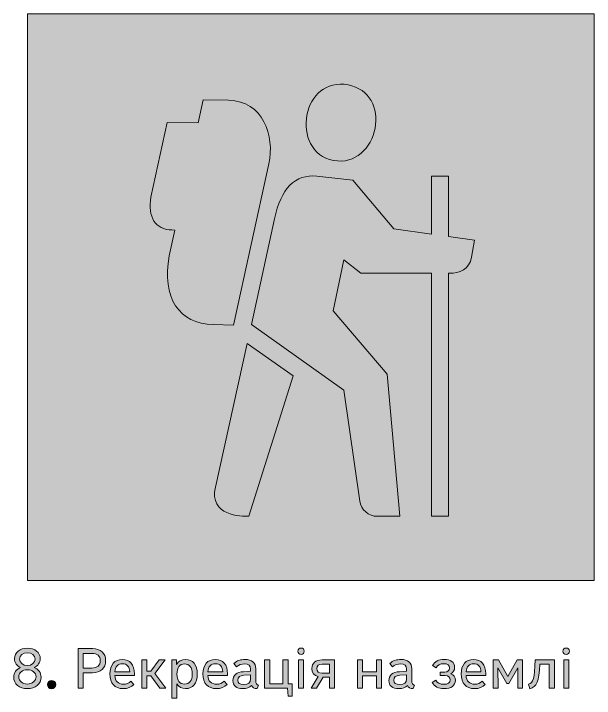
# Model space of a CAD drawing. Header units: millimetres. Extents: x -1334 to 1514, y -1037 to 10.
# Drawn here: x -388.7 to -286.3, y -110.8 to 10 of the extents above; entities that cross this region are included whole.
import ezdxf

# ---------------------------------------------------------------- set-up
doc = ezdxf.new("R2010")
doc.units = ezdxf.units.MM
doc.header["$MEASUREMENT"] = 0
doc.layers.add('bg', color=7, linetype='Continuous', lineweight=0)
doc.layers.add('icons', color=7, linetype='Continuous', lineweight=0)

# ---------------------------------------------------------------- blocks, each defined once
blk = doc.blocks.new('Block_41')
at = {"layer": 'icons', "true_color": 0x231f20, "transparency": 33554687}
h = blk.add_hatch(color=250, dxfattribs=at)
h.dxf.hatch_style = 2
edge = h.paths.add_edge_path()
edge.add_spline(control_points=[(-386.31, -105.01), (-385.52, -105.01), (-384.94, -104.52), (-384.94, -103.87), (-384.94, -103.22), (-385.53, -102.75), (-386.31, -102.75), (-387.1, -102.75), (-387.68, -103.22), (-387.68, -103.87), (-387.68, -104.52), (-387.09, -105.01), (-386.31, -105.01)], knot_values=[0, 0, 0, 0, 1, 1, 1, 2, 2, 2, 3, 3, 3, 4, 4, 4, 4], degree=3, periodic=0)
edge = h.paths.add_edge_path()
edge.add_spline(control_points=[(-386.3, -108.28), (-385.44, -108.28), (-384.79, -107.74), (-384.79, -106.99), (-384.79, -106.28), (-385.43, -105.76), (-386.31, -105.76), (-387.19, -105.76), (-387.83, -106.28), (-387.83, -107), (-387.83, -107.74), (-387.18, -108.28), (-386.3, -108.28)], knot_values=[0, 0, 0, 0, 1, 1, 1, 2, 2, 2, 3, 3, 3, 4, 4, 4, 4], degree=3, periodic=0)
edge = h.paths.add_edge_path()
edge.add_spline(control_points=[(-386.31, -109.09), (-387.71, -109.09), (-388.73, -108.24), (-388.73, -107.08), (-388.73, -106.3), (-388.24, -105.63), (-387.5, -105.37), (-388.16, -105.11), (-388.58, -104.51), (-388.58, -103.82), (-388.58, -102.74), (-387.62, -101.95), (-386.31, -101.95), (-385.01, -101.95), (-384.04, -102.73), (-384.04, -103.8), (-384.04, -104.48), (-384.47, -105.1), (-385.12, -105.36), (-384.38, -105.62), (-383.89, -106.29), (-383.89, -107.08), (-383.89, -108.24), (-384.92, -109.09), (-386.31, -109.09)], knot_values=[0, 0, 0, 0, 1, 1, 1, 2, 2, 2, 3, 3, 3, 4, 4, 4, 5, 5, 5, 6, 6, 6, 7, 7, 7, 8, 8, 8, 8], degree=3, periodic=0)
h = blk.add_hatch(color=250, dxfattribs=at)
h.dxf.hatch_style = 2
edge = h.paths.add_edge_path()
edge.add_spline(control_points=[(-374.95, -102.88), (-374.95, -102.88), (-376.44, -102.88), (-376.44, -102.88), (-376.44, -102.88), (-376.44, -105.46), (-376.44, -105.46), (-376.44, -105.46), (-374.94, -105.46), (-374.94, -105.46), (-373.99, -105.46), (-373.46, -104.99), (-373.46, -104.15), (-373.46, -103.33), (-373.99, -102.88), (-374.95, -102.88)], knot_values=[0, 0, 0, 0, 1, 1, 1, 2, 2, 2, 3, 3, 3, 4, 4, 4, 5, 5, 5, 5], degree=3, periodic=0)
edge = h.paths.add_edge_path()
edge.add_spline(control_points=[(-376.44, -109.01), (-376.44, -109.01), (-377.38, -109.01), (-377.38, -109.01), (-377.38, -109.01), (-377.38, -102.03), (-377.38, -102.03), (-377.38, -102.03), (-374.82, -102.03), (-374.82, -102.03), (-373.4, -102.03), (-372.5, -102.85), (-372.5, -104.15), (-372.5, -105.47), (-373.41, -106.31), (-374.82, -106.31), (-374.82, -106.31), (-376.44, -106.31), (-376.44, -106.31), (-376.44, -106.31), (-376.44, -109.01), (-376.44, -109.01)], knot_values=[0, 0, 0, 0, 1, 1, 1, 2, 2, 2, 3, 3, 3, 4, 4, 4, 5, 5, 5, 6, 6, 6, 7, 7, 7, 7], degree=3, periodic=0)
h = blk.add_hatch(color=250, dxfattribs=at)
h.dxf.hatch_style = 2
edge = h.paths.add_edge_path()
edge.add_spline(control_points=[(-337.59, -109.01), (-337.59, -109.01), (-338.48, -109.01), (-338.48, -109.01), (-338.48, -109.01), (-338.48, -104.02), (-338.48, -104.02), (-338.48, -104.02), (-337.59, -104.02), (-337.59, -104.02), (-337.59, -104.02), (-337.59, -109.01), (-337.59, -109.01)], knot_values=[0, 0, 0, 0, 1, 1, 1, 2, 2, 2, 3, 3, 3, 4, 4, 4, 4], degree=3, periodic=0)
edge = h.paths.add_edge_path()
edge.add_spline(control_points=[(-338.03, -101.93), (-337.7, -101.93), (-337.47, -102.17), (-337.47, -102.5), (-337.47, -102.83), (-337.7, -103.08), (-338.03, -103.08), (-338.36, -103.08), (-338.61, -102.83), (-338.61, -102.5), (-338.61, -102.17), (-338.36, -101.93), (-338.03, -101.93)], knot_values=[0, 0, 0, 0, 1, 1, 1, 2, 2, 2, 3, 3, 3, 4, 4, 4, 4], degree=3, periodic=0)
h = blk.add_hatch(color=250, dxfattribs=at)
h.dxf.hatch_style = 2
edge = h.paths.add_edge_path()
edge.add_spline(control_points=[(-290.79, -109.01), (-290.79, -109.01), (-291.69, -109.01), (-291.69, -109.01), (-291.69, -109.01), (-291.69, -104.02), (-291.69, -104.02), (-291.69, -104.02), (-290.79, -104.02), (-290.79, -104.02), (-290.79, -104.02), (-290.79, -109.01), (-290.79, -109.01)], knot_values=[0, 0, 0, 0, 1, 1, 1, 2, 2, 2, 3, 3, 3, 4, 4, 4, 4], degree=3, periodic=0)
edge = h.paths.add_edge_path()
edge.add_spline(control_points=[(-291.24, -101.93), (-290.91, -101.93), (-290.67, -102.17), (-290.67, -102.5), (-290.67, -102.83), (-290.91, -103.08), (-291.24, -103.08), (-291.57, -103.08), (-291.82, -102.83), (-291.82, -102.5), (-291.82, -102.17), (-291.57, -101.93), (-291.24, -101.93)], knot_values=[0, 0, 0, 0, 1, 1, 1, 2, 2, 2, 3, 3, 3, 4, 4, 4, 4], degree=3, periodic=0)
h = blk.add_hatch(color=250, dxfattribs=at)
h.dxf.hatch_style = 2
edge = h.paths.add_edge_path()
edge.add_spline(control_points=[(-370.88, -106.13), (-370.88, -106.13), (-368.26, -106.13), (-368.26, -106.13), (-368.3, -105.21), (-368.77, -104.69), (-369.54, -104.69), (-370.33, -104.69), (-370.82, -105.21), (-370.88, -106.13)], knot_values=[0, 0, 0, 0, 1, 1, 1, 2, 2, 2, 3, 3, 3, 3], degree=3, periodic=0)
edge = h.paths.add_edge_path()
edge.add_spline(control_points=[(-371.76, -106.5), (-371.76, -104.9), (-370.95, -103.94), (-369.57, -103.94), (-368.2, -103.94), (-367.43, -104.87), (-367.43, -106.49), (-367.43, -106.49), (-367.43, -106.77), (-367.43, -106.77), (-367.43, -106.77), (-370.88, -106.77), (-370.88, -106.77), (-370.86, -107.76), (-370.29, -108.31), (-369.35, -108.31), (-368.85, -108.31), (-368.39, -108.14), (-368.04, -107.79), (-368.04, -107.79), (-367.51, -108.35), (-367.51, -108.35), (-368, -108.82), (-368.59, -109.09), (-369.38, -109.09), (-370.89, -109.09), (-371.76, -108.16), (-371.76, -106.5)], knot_values=[0, 0, 0, 0, 1, 1, 1, 2, 2, 2, 3, 3, 3, 4, 4, 4, 5, 5, 5, 6, 6, 6, 7, 7, 7, 8, 8, 8, 9, 9, 9, 9], degree=3, periodic=0)
h = blk.add_hatch(color=250, dxfattribs=at)
h.dxf.hatch_style = 2
edge = h.paths.add_edge_path()
edge.add_spline(control_points=[(-365.21, -106.84), (-365.21, -106.84), (-365.21, -109.01), (-365.21, -109.01), (-365.21, -109.01), (-366.1, -109.01), (-366.1, -109.01), (-366.1, -109.01), (-366.1, -104.02), (-366.1, -104.02), (-366.1, -104.02), (-365.21, -104.02), (-365.21, -104.02), (-365.21, -104.02), (-365.21, -106.03), (-365.21, -106.03), (-365.21, -106.03), (-364.54, -106.03), (-364.54, -106.03), (-364.54, -106.03), (-363.08, -104.02), (-363.08, -104.02), (-363.08, -104.02), (-362.02, -104.02), (-362.02, -104.02), (-362.02, -104.02), (-363.8, -106.44), (-363.8, -106.44), (-363.8, -106.44), (-361.88, -109.01), (-361.88, -109.01), (-361.88, -109.01), (-362.94, -109.01), (-362.94, -109.01), (-362.94, -109.01), (-364.54, -106.84), (-364.54, -106.84), (-364.54, -106.84), (-365.21, -106.84), (-365.21, -106.84)], knot_values=[0, 0, 0, 0, 1, 1, 1, 2, 2, 2, 3, 3, 3, 4, 4, 4, 5, 5, 5, 6, 6, 6, 7, 7, 7, 8, 8, 8, 9, 9, 9, 10, 10, 10, 11, 11, 11, 12, 12, 12, 13, 13, 13, 13], degree=3, periodic=0)
h = blk.add_hatch(color=250, dxfattribs=at)
h.dxf.hatch_style = 2
edge = h.paths.add_edge_path()
edge.add_spline(control_points=[(-358.58, -104.74), (-359.45, -104.74), (-359.93, -105.36), (-359.93, -106.52), (-359.93, -107.66), (-359.45, -108.28), (-358.58, -108.28), (-357.71, -108.28), (-357.24, -107.66), (-357.24, -106.52), (-357.24, -105.37), (-357.71, -104.74), (-358.58, -104.74)], knot_values=[0, 0, 0, 0, 1, 1, 1, 2, 2, 2, 3, 3, 3, 4, 4, 4, 4], degree=3, periodic=0)
edge = h.paths.add_edge_path()
edge.add_spline(control_points=[(-358.4, -103.94), (-357.1, -103.94), (-356.34, -104.88), (-356.34, -106.52), (-356.34, -108.15), (-357.09, -109.09), (-358.4, -109.09), (-359.1, -109.09), (-359.62, -108.8), (-359.93, -108.26), (-359.93, -108.26), (-359.93, -110.8), (-359.93, -110.8), (-359.93, -110.8), (-360.82, -110.8), (-360.82, -110.8), (-360.82, -110.8), (-360.82, -104.02), (-360.82, -104.02), (-360.82, -104.02), (-359.98, -104.02), (-359.98, -104.02), (-359.98, -104.02), (-359.98, -104.82), (-359.98, -104.82), (-359.67, -104.25), (-359.13, -103.94), (-358.4, -103.94)], knot_values=[0, 0, 0, 0, 1, 1, 1, 2, 2, 2, 3, 3, 3, 4, 4, 4, 5, 5, 5, 6, 6, 6, 7, 7, 7, 8, 8, 8, 9, 9, 9, 9], degree=3, periodic=0)
h = blk.add_hatch(color=250, dxfattribs=at)
h.dxf.hatch_style = 2
edge = h.paths.add_edge_path()
edge.add_spline(control_points=[(-354.46, -106.13), (-354.46, -106.13), (-351.84, -106.13), (-351.84, -106.13), (-351.87, -105.21), (-352.34, -104.69), (-353.12, -104.69), (-353.91, -104.69), (-354.4, -105.21), (-354.46, -106.13)], knot_values=[0, 0, 0, 0, 1, 1, 1, 2, 2, 2, 3, 3, 3, 3], degree=3, periodic=0)
edge = h.paths.add_edge_path()
edge.add_spline(control_points=[(-355.34, -106.5), (-355.34, -104.9), (-354.53, -103.94), (-353.15, -103.94), (-351.78, -103.94), (-351.01, -104.87), (-351.01, -106.49), (-351.01, -106.49), (-351.01, -106.77), (-351.01, -106.77), (-351.01, -106.77), (-354.46, -106.77), (-354.46, -106.77), (-354.44, -107.76), (-353.87, -108.31), (-352.93, -108.31), (-352.42, -108.31), (-351.96, -108.14), (-351.62, -107.79), (-351.62, -107.79), (-351.09, -108.35), (-351.09, -108.35), (-351.58, -108.82), (-352.16, -109.09), (-352.96, -109.09), (-354.47, -109.09), (-355.34, -108.16), (-355.34, -106.5)], knot_values=[0, 0, 0, 0, 1, 1, 1, 2, 2, 2, 3, 3, 3, 4, 4, 4, 5, 5, 5, 6, 6, 6, 7, 7, 7, 8, 8, 8, 9, 9, 9, 9], degree=3, periodic=0)
h = blk.add_hatch(color=250, dxfattribs=at)
h.dxf.hatch_style = 2
edge = h.paths.add_edge_path()
edge.add_spline(control_points=[(-348.12, -106.73), (-348.81, -106.76), (-349.19, -107.08), (-349.19, -107.59), (-349.19, -108.1), (-348.83, -108.38), (-348.12, -108.38), (-347.36, -108.38), (-346.92, -108.05), (-346.92, -107.44), (-346.92, -107.44), (-346.92, -106.68), (-346.92, -106.68), (-346.92, -106.68), (-348.12, -106.73), (-348.12, -106.73)], knot_values=[0, 0, 0, 0, 1, 1, 1, 2, 2, 2, 3, 3, 3, 4, 4, 4, 5, 5, 5, 5], degree=3, periodic=0)
edge = h.paths.add_edge_path()
edge.add_spline(control_points=[(-349.87, -104.63), (-349.33, -104.18), (-348.69, -103.94), (-347.91, -103.94), (-346.68, -103.94), (-346.03, -104.52), (-346.03, -105.59), (-346.03, -105.59), (-346.03, -107.75), (-346.03, -107.75), (-346.03, -108.16), (-345.84, -108.42), (-345.51, -108.48), (-345.51, -108.48), (-345.78, -109.08), (-345.78, -109.08), (-346.26, -109.08), (-346.61, -108.88), (-346.79, -108.52), (-347.06, -108.87), (-347.64, -109.09), (-348.33, -109.09), (-349.43, -109.09), (-350.05, -108.56), (-350.05, -107.68), (-350.05, -106.74), (-349.36, -106.16), (-348.2, -106.1), (-348.2, -106.1), (-346.92, -106.03), (-346.92, -106.03), (-346.92, -106.03), (-346.92, -105.62), (-346.92, -105.62), (-346.92, -105.05), (-347.3, -104.72), (-347.99, -104.72), (-348.52, -104.72), (-349.01, -104.9), (-349.4, -105.24), (-349.4, -105.24), (-349.87, -104.63), (-349.87, -104.63)], knot_values=[0, 0, 0, 0, 1, 1, 1, 2, 2, 2, 3, 3, 3, 4, 4, 4, 5, 5, 5, 6, 6, 6, 7, 7, 7, 8, 8, 8, 9, 9, 9, 10, 10, 10, 11, 11, 11, 12, 12, 12, 13, 13, 13, 14, 14, 14, 14], degree=3, periodic=0)
h = blk.add_hatch(color=250, dxfattribs=at)
h.dxf.hatch_style = 2
edge = h.paths.add_edge_path()
edge.add_spline(control_points=[(-340.28, -110.4), (-340.28, -110.4), (-340.43, -109.01), (-340.43, -109.01), (-340.43, -109.01), (-344.46, -109.01), (-344.46, -109.01), (-344.46, -109.01), (-344.46, -104.02), (-344.46, -104.02), (-344.46, -104.02), (-343.56, -104.02), (-343.56, -104.02), (-343.56, -104.02), (-343.56, -108.23), (-343.56, -108.23), (-343.56, -108.23), (-341.22, -108.23), (-341.22, -108.23), (-341.22, -108.23), (-341.22, -104.02), (-341.22, -104.02), (-341.22, -104.02), (-340.33, -104.02), (-340.33, -104.02), (-340.33, -104.02), (-340.33, -108.23), (-340.33, -108.23), (-340.33, -108.23), (-339.58, -108.23), (-339.58, -108.23), (-339.58, -108.23), (-339.58, -110.4), (-339.58, -110.4), (-339.58, -110.4), (-340.28, -110.4), (-340.28, -110.4)], knot_values=[0, 0, 0, 0, 1, 1, 1, 2, 2, 2, 3, 3, 3, 4, 4, 4, 5, 5, 5, 6, 6, 6, 7, 7, 7, 8, 8, 8, 9, 9, 9, 10, 10, 10, 11, 11, 11, 12, 12, 12, 12], degree=3, periodic=0)
h = blk.add_hatch(color=250, dxfattribs=at)
h.dxf.hatch_style = 2
edge = h.paths.add_edge_path()
edge.add_spline(control_points=[(-333.02, -104.77), (-333.02, -104.77), (-334.31, -104.77), (-334.31, -104.77), (-334.9, -104.77), (-335.23, -105.06), (-335.23, -105.56), (-335.23, -106.08), (-334.9, -106.37), (-334.31, -106.37), (-334.31, -106.37), (-333.02, -106.37), (-333.02, -106.37), (-333.02, -106.37), (-333.02, -104.77), (-333.02, -104.77)], knot_values=[0, 0, 0, 0, 1, 1, 1, 2, 2, 2, 3, 3, 3, 4, 4, 4, 5, 5, 5, 5], degree=3, periodic=0)
edge = h.paths.add_edge_path()
edge.add_spline(control_points=[(-335.02, -106.98), (-335.74, -106.79), (-336.13, -106.29), (-336.13, -105.54), (-336.13, -104.57), (-335.47, -104.02), (-334.31, -104.02), (-334.31, -104.02), (-332.12, -104.02), (-332.12, -104.02), (-332.12, -104.02), (-332.12, -109.01), (-332.12, -109.01), (-332.12, -109.01), (-333.02, -109.01), (-333.02, -109.01), (-333.02, -109.01), (-333.02, -107.06), (-333.02, -107.06), (-333.02, -107.06), (-334.14, -107.06), (-334.14, -107.06), (-334.14, -107.06), (-335.28, -109.01), (-335.28, -109.01), (-335.28, -109.01), (-336.26, -109.01), (-336.26, -109.01), (-336.26, -109.01), (-335.02, -106.98), (-335.02, -106.98)], knot_values=[0, 0, 0, 0, 1, 1, 1, 2, 2, 2, 3, 3, 3, 4, 4, 4, 5, 5, 5, 6, 6, 6, 7, 7, 7, 8, 8, 8, 9, 9, 9, 10, 10, 10, 10], degree=3, periodic=0)
h = blk.add_hatch(color=250, dxfattribs=at)
h.dxf.hatch_style = 2
edge = h.paths.add_edge_path()
edge.add_spline(control_points=[(-327.18, -109.01), (-327.18, -109.01), (-328.08, -109.01), (-328.08, -109.01), (-328.08, -109.01), (-328.08, -104.02), (-328.08, -104.02), (-328.08, -104.02), (-327.18, -104.02), (-327.18, -104.02), (-327.18, -104.02), (-327.18, -106.1), (-327.18, -106.1), (-327.18, -106.1), (-324.74, -106.1), (-324.74, -106.1), (-324.74, -106.1), (-324.74, -104.02), (-324.74, -104.02), (-324.74, -104.02), (-323.84, -104.02), (-323.84, -104.02), (-323.84, -104.02), (-323.84, -109.01), (-323.84, -109.01), (-323.84, -109.01), (-324.74, -109.01), (-324.74, -109.01), (-324.74, -109.01), (-324.74, -106.86), (-324.74, -106.86), (-324.74, -106.86), (-327.18, -106.86), (-327.18, -106.86), (-327.18, -106.86), (-327.18, -109.01), (-327.18, -109.01)], knot_values=[0, 0, 0, 0, 1, 1, 1, 2, 2, 2, 3, 3, 3, 4, 4, 4, 5, 5, 5, 6, 6, 6, 7, 7, 7, 8, 8, 8, 9, 9, 9, 10, 10, 10, 11, 11, 11, 12, 12, 12, 12], degree=3, periodic=0)
h = blk.add_hatch(color=250, dxfattribs=at)
h.dxf.hatch_style = 2
edge = h.paths.add_edge_path()
edge.add_spline(control_points=[(-320.6, -106.73), (-321.29, -106.76), (-321.68, -107.08), (-321.68, -107.59), (-321.68, -108.1), (-321.31, -108.38), (-320.6, -108.38), (-319.85, -108.38), (-319.41, -108.05), (-319.41, -107.44), (-319.41, -107.44), (-319.41, -106.68), (-319.41, -106.68), (-319.41, -106.68), (-320.6, -106.73), (-320.6, -106.73)], knot_values=[0, 0, 0, 0, 1, 1, 1, 2, 2, 2, 3, 3, 3, 4, 4, 4, 5, 5, 5, 5], degree=3, periodic=0)
edge = h.paths.add_edge_path()
edge.add_spline(control_points=[(-322.36, -104.63), (-321.82, -104.18), (-321.17, -103.94), (-320.4, -103.94), (-319.17, -103.94), (-318.51, -104.52), (-318.51, -105.59), (-318.51, -105.59), (-318.51, -107.75), (-318.51, -107.75), (-318.51, -108.16), (-318.32, -108.42), (-317.99, -108.48), (-317.99, -108.48), (-318.26, -109.08), (-318.26, -109.08), (-318.75, -109.08), (-319.1, -108.88), (-319.28, -108.52), (-319.55, -108.87), (-320.13, -109.09), (-320.81, -109.09), (-321.92, -109.09), (-322.54, -108.56), (-322.54, -107.68), (-322.54, -106.74), (-321.85, -106.16), (-320.68, -106.1), (-320.68, -106.1), (-319.41, -106.03), (-319.41, -106.03), (-319.41, -106.03), (-319.41, -105.62), (-319.41, -105.62), (-319.41, -105.05), (-319.79, -104.72), (-320.48, -104.72), (-321, -104.72), (-321.5, -104.9), (-321.89, -105.24), (-321.89, -105.24), (-322.36, -104.63), (-322.36, -104.63)], knot_values=[0, 0, 0, 0, 1, 1, 1, 2, 2, 2, 3, 3, 3, 4, 4, 4, 5, 5, 5, 6, 6, 6, 7, 7, 7, 8, 8, 8, 9, 9, 9, 10, 10, 10, 11, 11, 11, 12, 12, 12, 13, 13, 13, 14, 14, 14, 14], degree=3, periodic=0)
h = blk.add_hatch(color=250, dxfattribs=at)
h.dxf.hatch_style = 2
edge = h.paths.add_edge_path()
edge.add_spline(control_points=[(-314.22, -105.41), (-314.22, -105.41), (-314.86, -105.03), (-314.86, -105.03), (-314.44, -104.29), (-313.78, -103.94), (-312.8, -103.94), (-311.64, -103.94), (-310.94, -104.45), (-310.94, -105.34), (-310.94, -105.86), (-311.18, -106.25), (-311.63, -106.46), (-311.1, -106.66), (-310.81, -107.07), (-310.81, -107.64), (-310.81, -108.56), (-311.55, -109.09), (-312.8, -109.09), (-313.82, -109.09), (-314.49, -108.74), (-314.9, -107.99), (-314.9, -107.99), (-314.26, -107.62), (-314.26, -107.62), (-313.98, -108.1), (-313.53, -108.33), (-312.86, -108.33), (-312.12, -108.33), (-311.71, -108.04), (-311.71, -107.53), (-311.71, -107.08), (-312.03, -106.8), (-312.6, -106.8), (-312.6, -106.8), (-313.5, -106.8), (-313.5, -106.8), (-313.5, -106.8), (-313.5, -106.16), (-313.5, -106.16), (-313.5, -106.16), (-312.67, -106.16), (-312.67, -106.16), (-312.14, -106.16), (-311.84, -105.89), (-311.84, -105.45), (-311.84, -104.96), (-312.2, -104.69), (-312.88, -104.69), (-313.51, -104.69), (-313.94, -104.92), (-314.22, -105.41)], knot_values=[0, 0, 0, 0, 1, 1, 1, 2, 2, 2, 3, 3, 3, 4, 4, 4, 5, 5, 5, 6, 6, 6, 7, 7, 7, 8, 8, 8, 9, 9, 9, 10, 10, 10, 11, 11, 11, 12, 12, 12, 13, 13, 13, 14, 14, 14, 15, 15, 15, 16, 16, 16, 17, 17, 17, 17], degree=3, periodic=0)
h = blk.add_hatch(color=250, dxfattribs=at)
h.dxf.hatch_style = 2
edge = h.paths.add_edge_path()
edge.add_spline(control_points=[(-308.91, -106.13), (-308.91, -106.13), (-306.29, -106.13), (-306.29, -106.13), (-306.32, -105.21), (-306.79, -104.69), (-307.57, -104.69), (-308.36, -104.69), (-308.85, -105.21), (-308.91, -106.13)], knot_values=[0, 0, 0, 0, 1, 1, 1, 2, 2, 2, 3, 3, 3, 3], degree=3, periodic=0)
edge = h.paths.add_edge_path()
edge.add_spline(control_points=[(-309.79, -106.5), (-309.79, -104.9), (-308.98, -103.94), (-307.6, -103.94), (-306.23, -103.94), (-305.46, -104.87), (-305.46, -106.49), (-305.46, -106.49), (-305.46, -106.77), (-305.46, -106.77), (-305.46, -106.77), (-308.91, -106.77), (-308.91, -106.77), (-308.89, -107.76), (-308.32, -108.31), (-307.38, -108.31), (-306.87, -108.31), (-306.41, -108.14), (-306.07, -107.79), (-306.07, -107.79), (-305.54, -108.35), (-305.54, -108.35), (-306.03, -108.82), (-306.61, -109.09), (-307.41, -109.09), (-308.92, -109.09), (-309.79, -108.16), (-309.79, -106.5)], knot_values=[0, 0, 0, 0, 1, 1, 1, 2, 2, 2, 3, 3, 3, 4, 4, 4, 5, 5, 5, 6, 6, 6, 7, 7, 7, 8, 8, 8, 9, 9, 9, 9], degree=3, periodic=0)
h = blk.add_hatch(color=250, dxfattribs=at)
h.dxf.hatch_style = 2
edge = h.paths.add_edge_path()
edge.add_spline(control_points=[(-301.73, -108.21), (-301.73, -108.21), (-303.29, -105.45), (-303.29, -105.45), (-303.29, -105.45), (-303.28, -109.01), (-303.28, -109.01), (-303.28, -109.01), (-304.13, -109.01), (-304.13, -109.01), (-304.13, -109.01), (-304.13, -104.02), (-304.13, -104.02), (-304.13, -104.02), (-303.2, -104.02), (-303.2, -104.02), (-303.2, -104.02), (-301.54, -106.93), (-301.54, -106.93), (-301.54, -106.93), (-299.89, -104.02), (-299.89, -104.02), (-299.89, -104.02), (-298.95, -104.02), (-298.95, -104.02), (-298.95, -104.02), (-298.95, -109.01), (-298.95, -109.01), (-298.95, -109.01), (-299.8, -109.01), (-299.8, -109.01), (-299.8, -109.01), (-299.8, -105.45), (-299.8, -105.45), (-299.8, -105.45), (-301.35, -108.21), (-301.35, -108.21), (-301.35, -108.21), (-301.73, -108.21), (-301.73, -108.21)], knot_values=[0, 0, 0, 0, 1, 1, 1, 2, 2, 2, 3, 3, 3, 4, 4, 4, 5, 5, 5, 6, 6, 6, 7, 7, 7, 8, 8, 8, 9, 9, 9, 10, 10, 10, 11, 11, 11, 12, 12, 12, 13, 13, 13, 13], degree=3, periodic=0)
h = blk.add_hatch(color=250, dxfattribs=at)
h.dxf.hatch_style = 2
edge = h.paths.add_edge_path()
edge.add_spline(control_points=[(-297.9, -108.33), (-297.05, -108.07), (-296.85, -107.37), (-296.71, -104.02), (-296.71, -104.02), (-293.34, -104.02), (-293.34, -104.02), (-293.34, -104.02), (-293.34, -109.01), (-293.34, -109.01), (-293.34, -109.01), (-294.24, -109.01), (-294.24, -109.01), (-294.24, -109.01), (-294.24, -104.79), (-294.24, -104.79), (-294.24, -104.79), (-295.9, -104.79), (-295.9, -104.79), (-296.03, -107.88), (-296.41, -108.77), (-297.7, -109.11), (-297.7, -109.11), (-297.9, -108.33), (-297.9, -108.33)], knot_values=[0, 0, 0, 0, 1, 1, 1, 2, 2, 2, 3, 3, 3, 4, 4, 4, 5, 5, 5, 6, 6, 6, 7, 7, 7, 8, 8, 8, 8], degree=3, periodic=0)
h = blk.add_hatch(color=250, dxfattribs=at)
h.dxf.hatch_style = 2
edge = h.paths.add_edge_path()
edge.add_spline(control_points=[(-382.04, -107.64), (-381.61, -107.64), (-381.3, -107.95), (-381.3, -108.38), (-381.3, -108.81), (-381.61, -109.13), (-382.04, -109.13), (-382.48, -109.13), (-382.78, -108.81), (-382.78, -108.38), (-382.78, -107.95), (-382.48, -107.64), (-382.04, -107.64)], knot_values=[0, 0, 0, 0, 1, 1, 1, 2, 2, 2, 3, 3, 3, 4, 4, 4, 4], degree=3, periodic=0)
at = {"layer": 'icons'}
for points, knots in [([(-386.31, -109.09), (-387.71, -109.09), (-388.73, -108.24), (-388.73, -107.08), (-388.73, -106.3), (-388.24, -105.63), (-387.5, -105.37), (-388.16, -105.11), (-388.58, -104.51), (-388.58, -103.82), (-388.58, -102.74), (-387.62, -101.95), (-386.31, -101.95), (-385.01, -101.95), (-384.04, -102.73), (-384.04, -103.8), (-384.04, -104.48), (-384.47, -105.1), (-385.12, -105.36), (-384.38, -105.62), (-383.89, -106.29), (-383.89, -107.08), (-383.89, -108.24), (-384.92, -109.09), (-386.31, -109.09)], [0, 0, 0, 0, 1, 1, 1, 2, 2, 2, 3, 3, 3, 4, 4, 4, 5, 5, 5, 6, 6, 6, 7, 7, 7, 8, 8, 8, 8]), ([(-376.44, -109.01), (-376.44, -109.01), (-377.38, -109.01), (-377.38, -109.01), (-377.38, -109.01), (-377.38, -102.03), (-377.38, -102.03), (-377.38, -102.03), (-374.82, -102.03), (-374.82, -102.03), (-373.4, -102.03), (-372.5, -102.85), (-372.5, -104.15), (-372.5, -105.47), (-373.41, -106.31), (-374.82, -106.31), (-374.82, -106.31), (-376.44, -106.31), (-376.44, -106.31), (-376.44, -106.31), (-376.44, -109.01), (-376.44, -109.01)], [0, 0, 0, 0, 1, 1, 1, 2, 2, 2, 3, 3, 3, 4, 4, 4, 5, 5, 5, 6, 6, 6, 7, 7, 7, 7]), ([(-338.03, -101.93), (-337.7, -101.93), (-337.47, -102.17), (-337.47, -102.5), (-337.47, -102.83), (-337.7, -103.08), (-338.03, -103.08), (-338.36, -103.08), (-338.61, -102.83), (-338.61, -102.5), (-338.61, -102.17), (-338.36, -101.93), (-338.03, -101.93)], [0, 0, 0, 0, 1, 1, 1, 2, 2, 2, 3, 3, 3, 4, 4, 4, 4]), ([(-291.24, -101.93), (-290.91, -101.93), (-290.67, -102.17), (-290.67, -102.5), (-290.67, -102.83), (-290.91, -103.08), (-291.24, -103.08), (-291.57, -103.08), (-291.82, -102.83), (-291.82, -102.5), (-291.82, -102.17), (-291.57, -101.93), (-291.24, -101.93)], [0, 0, 0, 0, 1, 1, 1, 2, 2, 2, 3, 3, 3, 4, 4, 4, 4]), ([(-386.31, -105.01), (-385.52, -105.01), (-384.94, -104.52), (-384.94, -103.87), (-384.94, -103.22), (-385.53, -102.75), (-386.31, -102.75), (-387.1, -102.75), (-387.68, -103.22), (-387.68, -103.87), (-387.68, -104.52), (-387.09, -105.01), (-386.31, -105.01)], [0, 0, 0, 0, 1, 1, 1, 2, 2, 2, 3, 3, 3, 4, 4, 4, 4]), ([(-374.95, -102.88), (-374.95, -102.88), (-376.44, -102.88), (-376.44, -102.88), (-376.44, -102.88), (-376.44, -105.46), (-376.44, -105.46), (-376.44, -105.46), (-374.94, -105.46), (-374.94, -105.46), (-373.99, -105.46), (-373.46, -104.99), (-373.46, -104.15), (-373.46, -103.33), (-373.99, -102.88), (-374.95, -102.88)], [0, 0, 0, 0, 1, 1, 1, 2, 2, 2, 3, 3, 3, 4, 4, 4, 5, 5, 5, 5]), ([(-371.76, -106.5), (-371.76, -104.9), (-370.95, -103.94), (-369.57, -103.94), (-368.2, -103.94), (-367.43, -104.87), (-367.43, -106.49), (-367.43, -106.49), (-367.43, -106.77), (-367.43, -106.77), (-367.43, -106.77), (-370.88, -106.77), (-370.88, -106.77), (-370.86, -107.76), (-370.29, -108.31), (-369.35, -108.31), (-368.85, -108.31), (-368.39, -108.14), (-368.04, -107.79), (-368.04, -107.79), (-367.51, -108.35), (-367.51, -108.35), (-368, -108.82), (-368.59, -109.09), (-369.38, -109.09), (-370.89, -109.09), (-371.76, -108.16), (-371.76, -106.5)], [0, 0, 0, 0, 1, 1, 1, 2, 2, 2, 3, 3, 3, 4, 4, 4, 5, 5, 5, 6, 6, 6, 7, 7, 7, 8, 8, 8, 9, 9, 9, 9]), ([(-370.88, -106.13), (-370.88, -106.13), (-368.26, -106.13), (-368.26, -106.13), (-368.3, -105.21), (-368.77, -104.69), (-369.54, -104.69), (-370.33, -104.69), (-370.82, -105.21), (-370.88, -106.13)], [0, 0, 0, 0, 1, 1, 1, 2, 2, 2, 3, 3, 3, 3]), ([(-365.21, -106.84), (-365.21, -106.84), (-365.21, -109.01), (-365.21, -109.01), (-365.21, -109.01), (-366.1, -109.01), (-366.1, -109.01), (-366.1, -109.01), (-366.1, -104.02), (-366.1, -104.02), (-366.1, -104.02), (-365.21, -104.02), (-365.21, -104.02), (-365.21, -104.02), (-365.21, -106.03), (-365.21, -106.03), (-365.21, -106.03), (-364.54, -106.03), (-364.54, -106.03), (-364.54, -106.03), (-363.08, -104.02), (-363.08, -104.02), (-363.08, -104.02), (-362.02, -104.02), (-362.02, -104.02), (-362.02, -104.02), (-363.8, -106.44), (-363.8, -106.44), (-363.8, -106.44), (-361.88, -109.01), (-361.88, -109.01), (-361.88, -109.01), (-362.94, -109.01), (-362.94, -109.01), (-362.94, -109.01), (-364.54, -106.84), (-364.54, -106.84), (-364.54, -106.84), (-365.21, -106.84), (-365.21, -106.84)], [0, 0, 0, 0, 1, 1, 1, 2, 2, 2, 3, 3, 3, 4, 4, 4, 5, 5, 5, 6, 6, 6, 7, 7, 7, 8, 8, 8, 9, 9, 9, 10, 10, 10, 11, 11, 11, 12, 12, 12, 13, 13, 13, 13]), ([(-358.4, -103.94), (-357.1, -103.94), (-356.34, -104.88), (-356.34, -106.52), (-356.34, -108.15), (-357.09, -109.09), (-358.4, -109.09), (-359.1, -109.09), (-359.62, -108.8), (-359.93, -108.26), (-359.93, -108.26), (-359.93, -110.8), (-359.93, -110.8), (-359.93, -110.8), (-360.82, -110.8), (-360.82, -110.8), (-360.82, -110.8), (-360.82, -104.02), (-360.82, -104.02), (-360.82, -104.02), (-359.98, -104.02), (-359.98, -104.02), (-359.98, -104.02), (-359.98, -104.82), (-359.98, -104.82), (-359.67, -104.25), (-359.13, -103.94), (-358.4, -103.94)], [0, 0, 0, 0, 1, 1, 1, 2, 2, 2, 3, 3, 3, 4, 4, 4, 5, 5, 5, 6, 6, 6, 7, 7, 7, 8, 8, 8, 9, 9, 9, 9]), ([(-358.58, -104.74), (-359.45, -104.74), (-359.93, -105.36), (-359.93, -106.52), (-359.93, -107.66), (-359.45, -108.28), (-358.58, -108.28), (-357.71, -108.28), (-357.24, -107.66), (-357.24, -106.52), (-357.24, -105.37), (-357.71, -104.74), (-358.58, -104.74)], [0, 0, 0, 0, 1, 1, 1, 2, 2, 2, 3, 3, 3, 4, 4, 4, 4]), ([(-355.34, -106.5), (-355.34, -104.9), (-354.53, -103.94), (-353.15, -103.94), (-351.78, -103.94), (-351.01, -104.87), (-351.01, -106.49), (-351.01, -106.49), (-351.01, -106.77), (-351.01, -106.77), (-351.01, -106.77), (-354.46, -106.77), (-354.46, -106.77), (-354.44, -107.76), (-353.87, -108.31), (-352.93, -108.31), (-352.42, -108.31), (-351.96, -108.14), (-351.62, -107.79), (-351.62, -107.79), (-351.09, -108.35), (-351.09, -108.35), (-351.58, -108.82), (-352.16, -109.09), (-352.96, -109.09), (-354.47, -109.09), (-355.34, -108.16), (-355.34, -106.5)], [0, 0, 0, 0, 1, 1, 1, 2, 2, 2, 3, 3, 3, 4, 4, 4, 5, 5, 5, 6, 6, 6, 7, 7, 7, 8, 8, 8, 9, 9, 9, 9]), ([(-354.46, -106.13), (-354.46, -106.13), (-351.84, -106.13), (-351.84, -106.13), (-351.87, -105.21), (-352.34, -104.69), (-353.12, -104.69), (-353.91, -104.69), (-354.4, -105.21), (-354.46, -106.13)], [0, 0, 0, 0, 1, 1, 1, 2, 2, 2, 3, 3, 3, 3]), ([(-349.87, -104.63), (-349.33, -104.18), (-348.69, -103.94), (-347.91, -103.94), (-346.68, -103.94), (-346.03, -104.52), (-346.03, -105.59), (-346.03, -105.59), (-346.03, -107.75), (-346.03, -107.75), (-346.03, -108.16), (-345.84, -108.42), (-345.51, -108.48), (-345.51, -108.48), (-345.78, -109.08), (-345.78, -109.08), (-346.26, -109.08), (-346.61, -108.88), (-346.79, -108.52), (-347.06, -108.87), (-347.64, -109.09), (-348.33, -109.09), (-349.43, -109.09), (-350.05, -108.56), (-350.05, -107.68), (-350.05, -106.74), (-349.36, -106.16), (-348.2, -106.1), (-348.2, -106.1), (-346.92, -106.03), (-346.92, -106.03), (-346.92, -106.03), (-346.92, -105.62), (-346.92, -105.62), (-346.92, -105.05), (-347.3, -104.72), (-347.99, -104.72), (-348.52, -104.72), (-349.01, -104.9), (-349.4, -105.24), (-349.4, -105.24), (-349.87, -104.63), (-349.87, -104.63)], [0, 0, 0, 0, 1, 1, 1, 2, 2, 2, 3, 3, 3, 4, 4, 4, 5, 5, 5, 6, 6, 6, 7, 7, 7, 8, 8, 8, 9, 9, 9, 10, 10, 10, 11, 11, 11, 12, 12, 12, 13, 13, 13, 14, 14, 14, 14]), ([(-340.28, -110.4), (-340.28, -110.4), (-340.43, -109.01), (-340.43, -109.01), (-340.43, -109.01), (-344.46, -109.01), (-344.46, -109.01), (-344.46, -109.01), (-344.46, -104.02), (-344.46, -104.02), (-344.46, -104.02), (-343.56, -104.02), (-343.56, -104.02), (-343.56, -104.02), (-343.56, -108.23), (-343.56, -108.23), (-343.56, -108.23), (-341.22, -108.23), (-341.22, -108.23), (-341.22, -108.23), (-341.22, -104.02), (-341.22, -104.02), (-341.22, -104.02), (-340.33, -104.02), (-340.33, -104.02), (-340.33, -104.02), (-340.33, -108.23), (-340.33, -108.23), (-340.33, -108.23), (-339.58, -108.23), (-339.58, -108.23), (-339.58, -108.23), (-339.58, -110.4), (-339.58, -110.4), (-339.58, -110.4), (-340.28, -110.4), (-340.28, -110.4)], [0, 0, 0, 0, 1, 1, 1, 2, 2, 2, 3, 3, 3, 4, 4, 4, 5, 5, 5, 6, 6, 6, 7, 7, 7, 8, 8, 8, 9, 9, 9, 10, 10, 10, 11, 11, 11, 12, 12, 12, 12]), ([(-337.59, -109.01), (-337.59, -109.01), (-338.48, -109.01), (-338.48, -109.01), (-338.48, -109.01), (-338.48, -104.02), (-338.48, -104.02), (-338.48, -104.02), (-337.59, -104.02), (-337.59, -104.02), (-337.59, -104.02), (-337.59, -109.01), (-337.59, -109.01)], [0, 0, 0, 0, 1, 1, 1, 2, 2, 2, 3, 3, 3, 4, 4, 4, 4]), ([(-335.02, -106.98), (-335.74, -106.79), (-336.13, -106.29), (-336.13, -105.54), (-336.13, -104.57), (-335.47, -104.02), (-334.31, -104.02), (-334.31, -104.02), (-332.12, -104.02), (-332.12, -104.02), (-332.12, -104.02), (-332.12, -109.01), (-332.12, -109.01), (-332.12, -109.01), (-333.02, -109.01), (-333.02, -109.01), (-333.02, -109.01), (-333.02, -107.06), (-333.02, -107.06), (-333.02, -107.06), (-334.14, -107.06), (-334.14, -107.06), (-334.14, -107.06), (-335.28, -109.01), (-335.28, -109.01), (-335.28, -109.01), (-336.26, -109.01), (-336.26, -109.01), (-336.26, -109.01), (-335.02, -106.98), (-335.02, -106.98)], [0, 0, 0, 0, 1, 1, 1, 2, 2, 2, 3, 3, 3, 4, 4, 4, 5, 5, 5, 6, 6, 6, 7, 7, 7, 8, 8, 8, 9, 9, 9, 10, 10, 10, 10]), ([(-333.02, -104.77), (-333.02, -104.77), (-334.31, -104.77), (-334.31, -104.77), (-334.9, -104.77), (-335.23, -105.06), (-335.23, -105.56), (-335.23, -106.08), (-334.9, -106.37), (-334.31, -106.37), (-334.31, -106.37), (-333.02, -106.37), (-333.02, -106.37), (-333.02, -106.37), (-333.02, -104.77), (-333.02, -104.77)], [0, 0, 0, 0, 1, 1, 1, 2, 2, 2, 3, 3, 3, 4, 4, 4, 5, 5, 5, 5]), ([(-327.18, -109.01), (-327.18, -109.01), (-328.08, -109.01), (-328.08, -109.01), (-328.08, -109.01), (-328.08, -104.02), (-328.08, -104.02), (-328.08, -104.02), (-327.18, -104.02), (-327.18, -104.02), (-327.18, -104.02), (-327.18, -106.1), (-327.18, -106.1), (-327.18, -106.1), (-324.74, -106.1), (-324.74, -106.1), (-324.74, -106.1), (-324.74, -104.02), (-324.74, -104.02), (-324.74, -104.02), (-323.84, -104.02), (-323.84, -104.02), (-323.84, -104.02), (-323.84, -109.01), (-323.84, -109.01), (-323.84, -109.01), (-324.74, -109.01), (-324.74, -109.01), (-324.74, -109.01), (-324.74, -106.86), (-324.74, -106.86), (-324.74, -106.86), (-327.18, -106.86), (-327.18, -106.86), (-327.18, -106.86), (-327.18, -109.01), (-327.18, -109.01)], [0, 0, 0, 0, 1, 1, 1, 2, 2, 2, 3, 3, 3, 4, 4, 4, 5, 5, 5, 6, 6, 6, 7, 7, 7, 8, 8, 8, 9, 9, 9, 10, 10, 10, 11, 11, 11, 12, 12, 12, 12]), ([(-322.36, -104.63), (-321.82, -104.18), (-321.17, -103.94), (-320.4, -103.94), (-319.17, -103.94), (-318.51, -104.52), (-318.51, -105.59), (-318.51, -105.59), (-318.51, -107.75), (-318.51, -107.75), (-318.51, -108.16), (-318.32, -108.42), (-317.99, -108.48), (-317.99, -108.48), (-318.26, -109.08), (-318.26, -109.08), (-318.75, -109.08), (-319.1, -108.88), (-319.28, -108.52), (-319.55, -108.87), (-320.13, -109.09), (-320.81, -109.09), (-321.92, -109.09), (-322.54, -108.56), (-322.54, -107.68), (-322.54, -106.74), (-321.85, -106.16), (-320.68, -106.1), (-320.68, -106.1), (-319.41, -106.03), (-319.41, -106.03), (-319.41, -106.03), (-319.41, -105.62), (-319.41, -105.62), (-319.41, -105.05), (-319.79, -104.72), (-320.48, -104.72), (-321, -104.72), (-321.5, -104.9), (-321.89, -105.24), (-321.89, -105.24), (-322.36, -104.63), (-322.36, -104.63)], [0, 0, 0, 0, 1, 1, 1, 2, 2, 2, 3, 3, 3, 4, 4, 4, 5, 5, 5, 6, 6, 6, 7, 7, 7, 8, 8, 8, 9, 9, 9, 10, 10, 10, 11, 11, 11, 12, 12, 12, 13, 13, 13, 14, 14, 14, 14]), ([(-314.22, -105.41), (-314.22, -105.41), (-314.86, -105.03), (-314.86, -105.03), (-314.44, -104.29), (-313.78, -103.94), (-312.8, -103.94), (-311.64, -103.94), (-310.94, -104.45), (-310.94, -105.34), (-310.94, -105.86), (-311.18, -106.25), (-311.63, -106.46), (-311.1, -106.66), (-310.81, -107.07), (-310.81, -107.64), (-310.81, -108.56), (-311.55, -109.09), (-312.8, -109.09), (-313.82, -109.09), (-314.49, -108.74), (-314.9, -107.99), (-314.9, -107.99), (-314.26, -107.62), (-314.26, -107.62), (-313.98, -108.1), (-313.53, -108.33), (-312.86, -108.33), (-312.12, -108.33), (-311.71, -108.04), (-311.71, -107.53), (-311.71, -107.08), (-312.03, -106.8), (-312.6, -106.8), (-312.6, -106.8), (-313.5, -106.8), (-313.5, -106.8), (-313.5, -106.8), (-313.5, -106.16), (-313.5, -106.16), (-313.5, -106.16), (-312.67, -106.16), (-312.67, -106.16), (-312.14, -106.16), (-311.84, -105.89), (-311.84, -105.45), (-311.84, -104.96), (-312.2, -104.69), (-312.88, -104.69), (-313.51, -104.69), (-313.94, -104.92), (-314.22, -105.41)], [0, 0, 0, 0, 1, 1, 1, 2, 2, 2, 3, 3, 3, 4, 4, 4, 5, 5, 5, 6, 6, 6, 7, 7, 7, 8, 8, 8, 9, 9, 9, 10, 10, 10, 11, 11, 11, 12, 12, 12, 13, 13, 13, 14, 14, 14, 15, 15, 15, 16, 16, 16, 17, 17, 17, 17]), ([(-309.79, -106.5), (-309.79, -104.9), (-308.98, -103.94), (-307.6, -103.94), (-306.23, -103.94), (-305.46, -104.87), (-305.46, -106.49), (-305.46, -106.49), (-305.46, -106.77), (-305.46, -106.77), (-305.46, -106.77), (-308.91, -106.77), (-308.91, -106.77), (-308.89, -107.76), (-308.32, -108.31), (-307.38, -108.31), (-306.87, -108.31), (-306.41, -108.14), (-306.07, -107.79), (-306.07, -107.79), (-305.54, -108.35), (-305.54, -108.35), (-306.03, -108.82), (-306.61, -109.09), (-307.41, -109.09), (-308.92, -109.09), (-309.79, -108.16), (-309.79, -106.5)], [0, 0, 0, 0, 1, 1, 1, 2, 2, 2, 3, 3, 3, 4, 4, 4, 5, 5, 5, 6, 6, 6, 7, 7, 7, 8, 8, 8, 9, 9, 9, 9]), ([(-308.91, -106.13), (-308.91, -106.13), (-306.29, -106.13), (-306.29, -106.13), (-306.32, -105.21), (-306.79, -104.69), (-307.57, -104.69), (-308.36, -104.69), (-308.85, -105.21), (-308.91, -106.13)], [0, 0, 0, 0, 1, 1, 1, 2, 2, 2, 3, 3, 3, 3]), ([(-301.73, -108.21), (-301.73, -108.21), (-303.29, -105.45), (-303.29, -105.45), (-303.29, -105.45), (-303.28, -109.01), (-303.28, -109.01), (-303.28, -109.01), (-304.13, -109.01), (-304.13, -109.01), (-304.13, -109.01), (-304.13, -104.02), (-304.13, -104.02), (-304.13, -104.02), (-303.2, -104.02), (-303.2, -104.02), (-303.2, -104.02), (-301.54, -106.93), (-301.54, -106.93), (-301.54, -106.93), (-299.89, -104.02), (-299.89, -104.02), (-299.89, -104.02), (-298.95, -104.02), (-298.95, -104.02), (-298.95, -104.02), (-298.95, -109.01), (-298.95, -109.01), (-298.95, -109.01), (-299.8, -109.01), (-299.8, -109.01), (-299.8, -109.01), (-299.8, -105.45), (-299.8, -105.45), (-299.8, -105.45), (-301.35, -108.21), (-301.35, -108.21), (-301.35, -108.21), (-301.73, -108.21), (-301.73, -108.21)], [0, 0, 0, 0, 1, 1, 1, 2, 2, 2, 3, 3, 3, 4, 4, 4, 5, 5, 5, 6, 6, 6, 7, 7, 7, 8, 8, 8, 9, 9, 9, 10, 10, 10, 11, 11, 11, 12, 12, 12, 13, 13, 13, 13]), ([(-297.9, -108.33), (-297.05, -108.07), (-296.85, -107.37), (-296.71, -104.02), (-296.71, -104.02), (-293.34, -104.02), (-293.34, -104.02), (-293.34, -104.02), (-293.34, -109.01), (-293.34, -109.01), (-293.34, -109.01), (-294.24, -109.01), (-294.24, -109.01), (-294.24, -109.01), (-294.24, -104.79), (-294.24, -104.79), (-294.24, -104.79), (-295.9, -104.79), (-295.9, -104.79), (-296.03, -107.88), (-296.41, -108.77), (-297.7, -109.11), (-297.7, -109.11), (-297.9, -108.33), (-297.9, -108.33)], [0, 0, 0, 0, 1, 1, 1, 2, 2, 2, 3, 3, 3, 4, 4, 4, 5, 5, 5, 6, 6, 6, 7, 7, 7, 8, 8, 8, 8]), ([(-290.79, -109.01), (-290.79, -109.01), (-291.69, -109.01), (-291.69, -109.01), (-291.69, -109.01), (-291.69, -104.02), (-291.69, -104.02), (-291.69, -104.02), (-290.79, -104.02), (-290.79, -104.02), (-290.79, -104.02), (-290.79, -109.01), (-290.79, -109.01)], [0, 0, 0, 0, 1, 1, 1, 2, 2, 2, 3, 3, 3, 4, 4, 4, 4]), ([(-386.3, -108.28), (-385.44, -108.28), (-384.79, -107.74), (-384.79, -106.99), (-384.79, -106.28), (-385.43, -105.76), (-386.31, -105.76), (-387.19, -105.76), (-387.83, -106.28), (-387.83, -107), (-387.83, -107.74), (-387.18, -108.28), (-386.3, -108.28)], [0, 0, 0, 0, 1, 1, 1, 2, 2, 2, 3, 3, 3, 4, 4, 4, 4]), ([(-348.12, -106.73), (-348.81, -106.76), (-349.19, -107.08), (-349.19, -107.59), (-349.19, -108.1), (-348.83, -108.38), (-348.12, -108.38), (-347.36, -108.38), (-346.92, -108.05), (-346.92, -107.44), (-346.92, -107.44), (-346.92, -106.68), (-346.92, -106.68), (-346.92, -106.68), (-348.12, -106.73), (-348.12, -106.73)], [0, 0, 0, 0, 1, 1, 1, 2, 2, 2, 3, 3, 3, 4, 4, 4, 5, 5, 5, 5]), ([(-320.6, -106.73), (-321.29, -106.76), (-321.68, -107.08), (-321.68, -107.59), (-321.68, -108.1), (-321.31, -108.38), (-320.6, -108.38), (-319.85, -108.38), (-319.41, -108.05), (-319.41, -107.44), (-319.41, -107.44), (-319.41, -106.68), (-319.41, -106.68), (-319.41, -106.68), (-320.6, -106.73), (-320.6, -106.73)], [0, 0, 0, 0, 1, 1, 1, 2, 2, 2, 3, 3, 3, 4, 4, 4, 5, 5, 5, 5]), ([(-382.04, -107.64), (-381.61, -107.64), (-381.3, -107.95), (-381.3, -108.38), (-381.3, -108.81), (-381.61, -109.13), (-382.04, -109.13), (-382.48, -109.13), (-382.78, -108.81), (-382.78, -108.38), (-382.78, -107.95), (-382.48, -107.64), (-382.04, -107.64)], [0, 0, 0, 0, 1, 1, 1, 2, 2, 2, 3, 3, 3, 4, 4, 4, 4])]:
    blk.add_open_spline(points, degree=3, knots=knots, dxfattribs=at)
blk = doc.blocks.new('Block_118')
at = {"layer": 'icons'}
for points, knots in [([(-332.3, -15.89), (-328.43, -16.63), (-325.65, -13.67), (-324.98, -10.19), (-324.32, -6.71), (-325.88, -3.29), (-329.74, -2.55), (-333.61, -1.81), (-336.32, -4.41), (-336.99, -7.9), (-337.65, -11.38), (-336.16, -15.15), (-332.3, -15.89)], [0, 0, 0, 0, 1, 1, 1, 2, 2, 2, 3, 3, 3, 4, 4, 4, 4]), ([(-343.71, -16.51), (-342.62, -11.49), (-344.77, -5.4), (-350.82, -5.28), (-350.82, -5.28), (-355.3, -5.2), (-355.3, -5.2), (-355.3, -5.2), (-356.18, -9.23), (-356.18, -9.23), (-356.18, -9.23), (-361.65, -9.21), (-361.65, -9.21), (-361.65, -9.21), (-364.52, -22.36), (-364.52, -22.36), (-365.16, -25.9), (-363.68, -28.14), (-360.8, -28.16), (-360.8, -28.16), (-360.31, -28.18), (-360.31, -28.18), (-360.31, -28.18), (-361.3, -32.71), (-361.3, -32.71), (-362.63, -40.11), (-359.53, -44.79), (-353.51, -44.84), (-353.51, -44.84), (-349.92, -44.97), (-349.92, -44.97), (-349.92, -44.97), (-343.71, -16.51), (-343.71, -16.51)], [0, 0, 0, 0, 1, 1, 1, 2, 2, 2, 3, 3, 3, 4, 4, 4, 5, 5, 5, 6, 6, 6, 7, 7, 7, 8, 8, 8, 9, 9, 9, 10, 10, 10, 11, 11, 11, 11]), ([(-312.02, -29.33), (-312.02, -29.33), (-312.02, -18.67), (-312.02, -18.67), (-312.02, -18.67), (-315.02, -18.67), (-315.02, -18.67), (-315.02, -18.67), (-315.02, -28.91), (-315.02, -28.91), (-315.02, -28.91), (-321.66, -27.99), (-321.66, -27.99), (-321.66, -27.99), (-328.89, -19.36), (-328.89, -19.36), (-328.89, -19.36), (-335.25, -18.67), (-335.25, -18.67), (-339.05, -18.28), (-341.65, -20.83), (-342.69, -26.21), (-342.69, -26.21), (-346.8, -44.87), (-346.8, -44.87), (-346.8, -44.87), (-330.46, -56.42), (-330.46, -56.42), (-330.46, -56.42), (-327.66, -76), (-327.66, -76), (-327.44, -77.54), (-326.13, -78.69), (-324.57, -78.69), (-324.57, -78.69), (-320.58, -78.69), (-320.58, -78.69), (-320.58, -78.69), (-322.84, -53.63), (-322.84, -53.63), (-322.84, -53.63), (-332.37, -42.44), (-332.37, -42.44), (-332.37, -42.44), (-330.46, -33.41), (-330.46, -33.41), (-330.46, -33.41), (-327.51, -35.81), (-327.51, -35.81), (-327.51, -35.81), (-315.02, -35.81), (-315.02, -35.81), (-315.02, -35.81), (-315.02, -78.69), (-315.02, -78.69), (-315.02, -78.69), (-312.02, -78.69), (-312.02, -78.69), (-312.02, -78.69), (-312.02, -35.81), (-312.02, -35.81), (-312.02, -35.81), (-311.83, -35.81), (-311.83, -35.81), (-310.06, -35.81), (-308.39, -35.13), (-307.94, -32.98), (-307.94, -32.98), (-307.43, -29.97), (-307.43, -29.97), (-307.43, -29.97), (-312.02, -29.33), (-312.02, -29.33)], [0, 0, 0, 0, 1, 1, 1, 2, 2, 2, 3, 3, 3, 4, 4, 4, 5, 5, 5, 6, 6, 6, 7, 7, 7, 8, 8, 8, 9, 9, 9, 10, 10, 10, 11, 11, 11, 12, 12, 12, 13, 13, 13, 14, 14, 14, 15, 15, 15, 16, 16, 16, 17, 17, 17, 18, 18, 18, 19, 19, 19, 20, 20, 20, 21, 21, 21, 22, 22, 22, 23, 23, 23, 24, 24, 24, 24]), ([(-353.14, -73.54), (-354.32, -78.61), (-348.53, -78.74), (-347.22, -78.68), (-347.22, -78.68), (-339.42, -53.91), (-339.42, -53.91), (-339.42, -53.91), (-347.53, -48.18), (-347.53, -48.18), (-347.53, -48.18), (-353.14, -73.54), (-353.14, -73.54)], [0, 0, 0, 0, 1, 1, 1, 2, 2, 2, 3, 3, 3, 4, 4, 4, 4])]:
    blk.add_open_spline(points, degree=3, knots=knots, dxfattribs=at)
blk = doc.blocks.new('Block_117')
at = {"layer": 'icons'}
blk.add_blockref('Block_118', (0, 0), dxfattribs=at)
blk = doc.blocks.new('Block_116')
at = {"layer": 'icons'}
blk.add_blockref('Block_117', (0, 0), dxfattribs=at)
blk = doc.blocks.new('Block_115')
at = {"layer": 'icons'}
blk.add_blockref('Block_116', (0, 0), dxfattribs=at)

msp = doc.modelspace()

# ---------------------------------------------------------------- hatches: boundary and pattern name
at = {"layer": 'bg', "true_color": 0x592d2c, "transparency": 33554687}
h = msp.add_hatch(color=29, dxfattribs=at)
h.dxf.hatch_style = 2
h.paths.add_polyline_path([(-286.3, -90), (-386.3, -90), (-386.3, 10), (-286.3, 10)])

# ---------------------------------------------------------------- linework, layer by layer
at = {"layer": 'bg'}
msp.add_lwpolyline([(-286.3, -90), (-386.3, -90), (-386.3, 10), (-286.3, 10)], close=True, dxfattribs=at)

# ---------------------------------------------------------------- block references
at = {"layer": 'icons'}
for name in ['Block_115', 'Block_41']:
    msp.add_blockref(name, (0, 0), dxfattribs=at)

doc.saveas('drawing.dxf')
